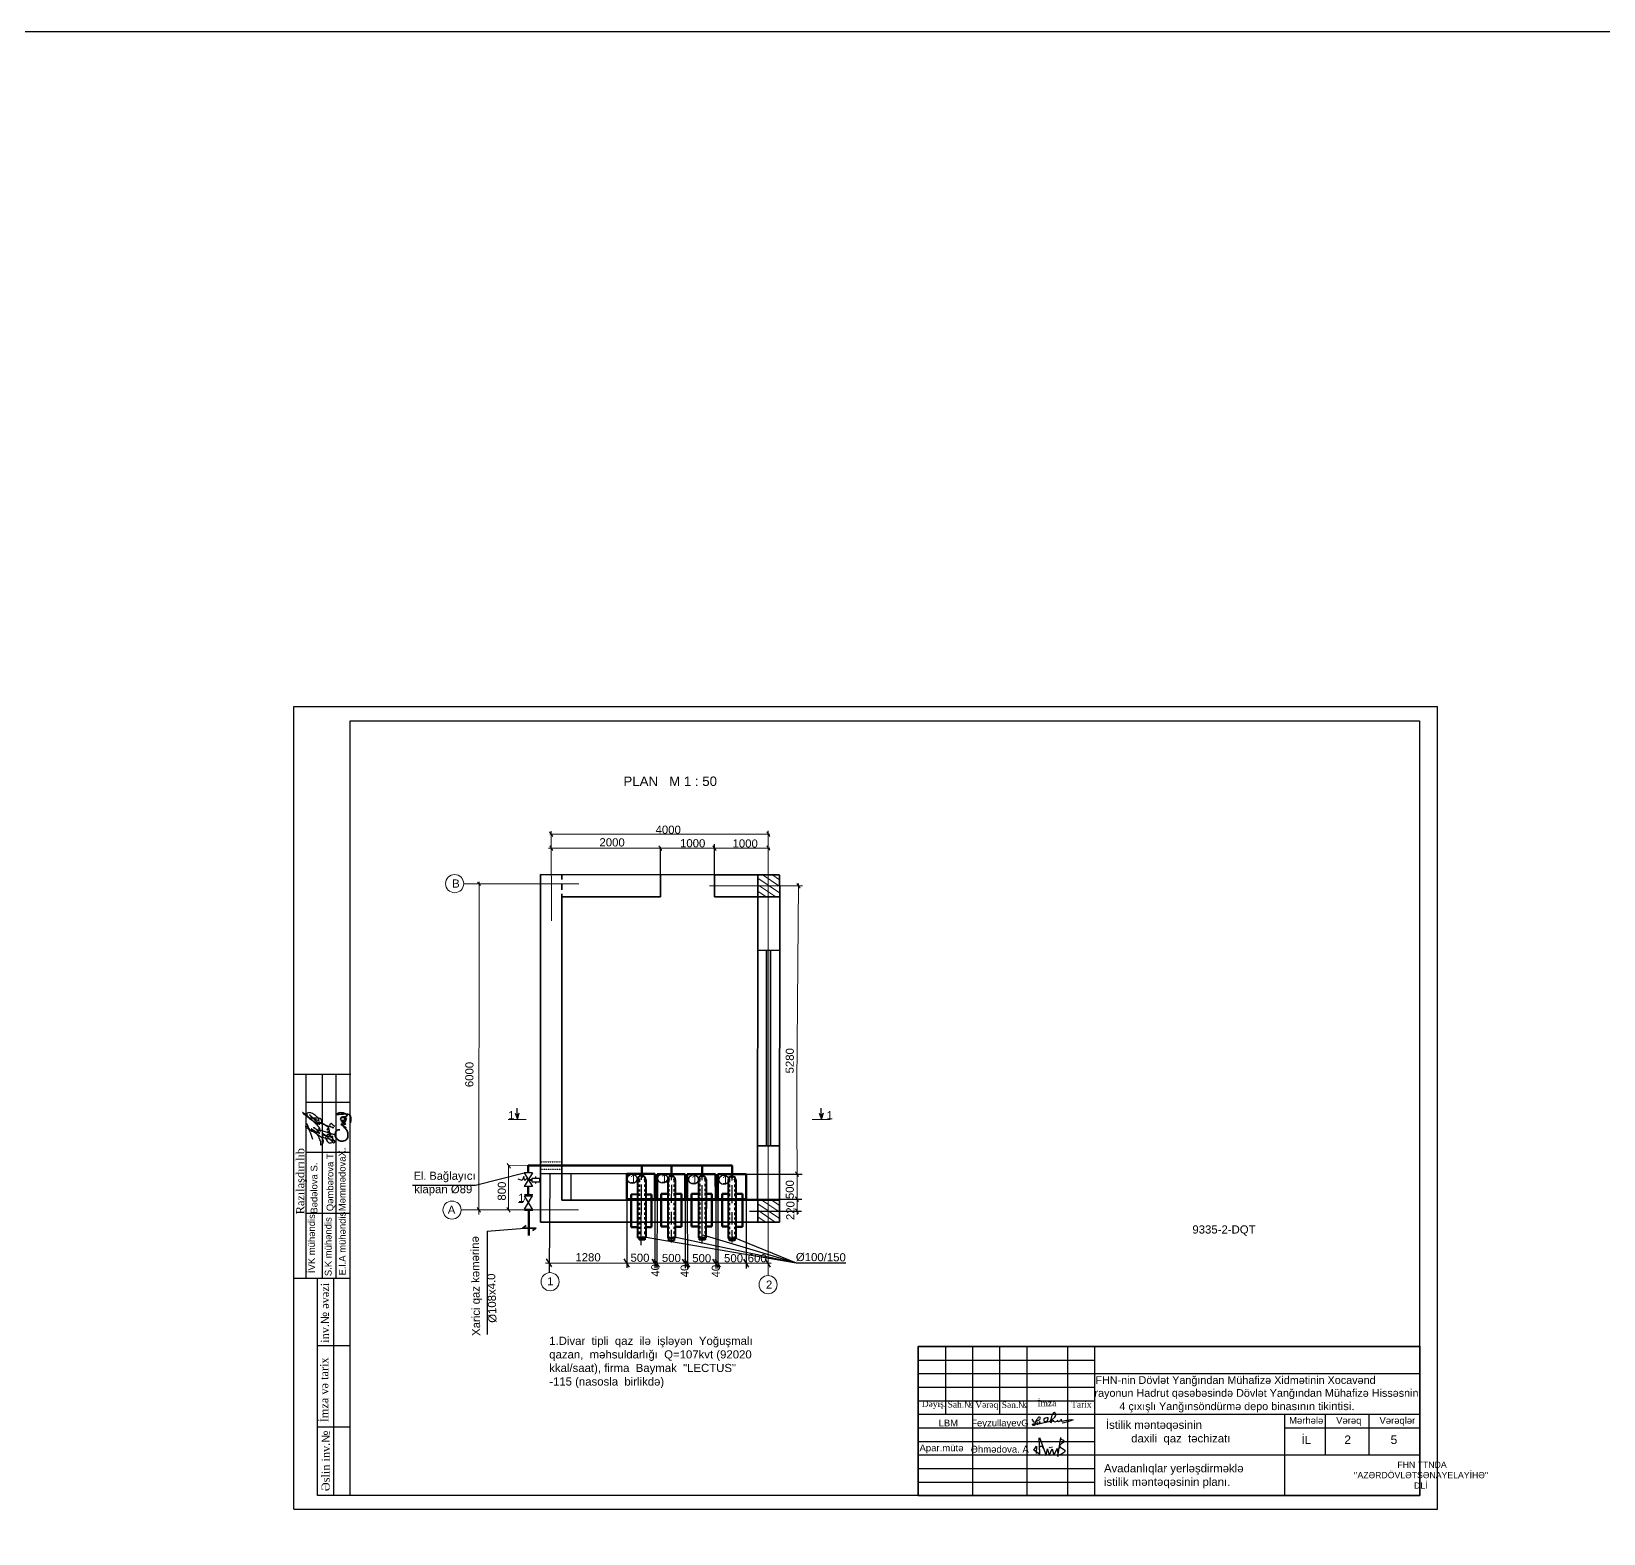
# Model space of a CAD drawing. Header units: metres. Extents: x -96840 to 456644, y -322681 to -32152.
# Drawn here: x 33390 to 91366, y -186769 to -131367 of the extents above; entities that cross this region are included whole.
import ezdxf

# ---------------------------------------------------------------- set-up
doc = ezdxf.new("R2010")
doc.units = ezdxf.units.M
doc.header["$LTSCALE"] = 0.5
doc.linetypes.add('ACAD_ISO03W100', pattern=[30, 12, -18])
doc.linetypes.add('DUZ', pattern=[0])
doc.styles.add('A3_Times_AzLat', font='a3ar(la).ttf')
doc.styles.add('Arial', font='arial.ttf', dxfattribs={"height": 200})
doc.styles.get("Standard").update_dxf_attribs({"font": 'arial.ttf', "height": 1})
doc.styles.add('Standart', font='times.ttf')
doc.styles.add('style2', font='A3TI(LA).TTF', dxfattribs={"height": 400})
doc.styles.add('Times New  Roman', font='times.ttf')
doc.styles.add('стиль1', font='A3TI(LA).TTF', dxfattribs={"height": 300})

# ---------------------------------------------------------------- blocks, each defined once
blk = doc.blocks.new('_Oblique')
at = {"color": 0, "linetype": 'ByBlock', "lineweight": -2}
blk.add_line((-0.5, -0.5), (0.5, 0.5), dxfattribs=at)
blk = doc.blocks.new('tarana')
at = {"lineweight": 30, "ltscale": 0.3}
for points, knots in [([(-47530, -37713), (-47525, -37710), (-47516, -37705), (-47530, -37682), (-47554, -37711), (-47534, -37743), (-47461, -37690), (-47373, -37607), (-47239, -37466), (-47121, -37317), (-47072, -37254), (-47034, -37199), (-47095, -37252), (-47127, -37316), (-47257, -37464), (-47349, -37599), (-47387, -37691), (-47407, -37753), (-47306, -37589), (-47229, -37551), (-47152, -37464), (-47090, -37403), (-47190, -37498), (-47220, -37551), (-47258, -37619), (-47304, -37707), (-47251, -37703), (-47211, -37678), (-47139, -37618), (-47081, -37520), (-47040, -37424), (-47054, -37353), (-47095, -37333), (-47155, -37346), (-47224, -37425), (-47196, -37537), (-47205, -37630), (-47195, -37697), (-47220, -37751), (-47279, -37776), (-47324, -37780), (-47350, -37782)], [0, 0, 0, 0, 13.696997, 26.697723, 55.381709, 77.447897, 116.847321, 264.749345, 495.890269, 684.841482, 798.30272, 809.399168, 826.55873, 945.081076, 1128.440309, 1359.788097, 1432.780839, 1445.225461, 1530.531126, 1708.00514, 1855.807987, 1864.762918, 1939.33843, 2043.015222, 2134.501699, 2201.46609, 2223.723828, 2265.331978, 2348.300502, 2497.247698, 2604.613648, 2657.098514, 2689.958322, 2731.985723, 2832.934852, 2962.987718, 3053.022385, 3116.739442, 3162.30232, 3218.25598, 3298.067555, 3298.067555, 3298.067555, 3298.067555]), ([(-47621, -37498), (-47587, -37462), (-47535, -37404), (-47468, -37359), (-47444, -37307), (-47483, -37293), (-47516, -37355), (-47575, -37476), (-47674, -37628), (-47768, -37765), (-47845, -37826), (-47925, -37827), (-47979, -37821), (-48037, -37746), (-47976, -37764), (-47906, -37761), (-47774, -37683), (-47658, -37655), (-47500, -37418), (-47572, -37541), (-47617, -37606), (-47643, -37668), (-47678, -37747), (-47569, -37643), (-47543, -37617), (-47471, -37501), (-47556, -37640), (-47588, -37697), (-47595, -37743), (-47598, -37763)], [0, 0, 0, 0, 145.360193, 229.231488, 257.974899, 279.911729, 323.242951, 432.18111, 719.674042, 845.143992, 933.045924, 1001.919496, 1069.952176, 1128.733662, 1143.082862, 1229.058961, 1352.501096, 1563.807845, 1715.60583, 1780.419413, 1865.70666, 1979.306824, 1998.264103, 2080.824941, 2196.093147, 2246.799798, 2358.375496, 2434.005019, 2492.647432, 2492.647432, 2492.647432, 2492.647432]), ([(-47853, -37516), (-47771, -37489), (-47610, -37436), (-47451, -37374), (-47372, -37343)], [0, 0, 0, 0, 257.629672, 511.031995, 511.031995, 511.031995, 511.031995])]:
    blk.add_open_spline(points, degree=3, knots=knots, dxfattribs=at)
blk = doc.blocks.new('podpis')
at = {"color": 5, "lineweight": 30}
for points in [[(37931671046.889053, -17208793600.76923, 0.7839183992), (37931670916.428253, -17208793584.19025, 0.0572951334), (37931670852.842461, -17208793747.791489, -0.0684293691), (37931670801.031982, -17208793903.15395), (37931670759.819191, -17208794004.374969, -0.0686073857), (37931670718.6064, -17208794069.109051, -0.3933933747), (37931670640.085472, -17208794050.27737, -0.3810781701), (37931670640.308678, -17208793996.351742), (37931670941.156082, -17208793747.791489, 0.0556672641), (37931671074.214912, -17208793606.553242, 0.3130976681), (37931671086.806892, -17208793562.889488, 0.5077531803), (37931671051.841911, -17208793575.951469), (37931670885.812767, -17208793962.003368, 0.4143036568), (37931670902.220032, -17208794001.890049), (37931670936.44603, -17208793966.711349)], [(37931671284.989288, -17208793451.190781), (37931671010.629128, -17208794070.28624), (37931671045.954651, -17208793881.96814, 0.3422143046), (37931670921.13829, -17208793672.464512, 0.2406783555), (37931670686.813316, -17208793772.508339, 0.2423284283), (37931670652.665398, -17208793945.525551, 0.4142215487), (37931670802.209587, -17208793999.666988, 0.1144839559), (37931670964.706299, -17208793893.73798, 0.0812795827), (37931671007.070282, -17208793833.43087, 0.9914454489), (37931670989.664131, -17208793833.43087, 0.163987907), (37931671019.618729, -17208793903.428059, 0.4722746564), (37931671159.983719, -17208793807.04327, 1.2554904351), (37931671114.764107, -17208793804.19099, 0.2542342789), (37931671158.967743, -17208793872.557289, 0.3485545819), (37931671298.065048, -17208793805.011799, 1.2674173993), (37931671249.145462, -17208793803.836399, 0.1913722117), (37931671292.628952, -17208793868.921532, 0.254028859), (37931671384.316704, -17208793807.899841, 0.1039844409), (37931671632.166496, -17208793474.52224, 1.2274287658), (37931671606.667839, -17208793459.229778), (37931671365.449722, -17208793958.406921), (37931671334.230476, -17208794084.028519, -0.4778653837), (37931671318.220291, -17208794044.021519, -0.0561199609), (37931671419.082764, -17208793921.600391, -0.8882605275), (37931671481.52124, -17208793972.809319, -0.8583758763), (37931671517.54377, -17208794000.814281, 0.1101693713), (37931671386.591881, -17208794138.76622)]]:
    blk.add_lwpolyline(points, format="xyb", dxfattribs=at)

msp = doc.modelspace()

# ---------------------------------------------------------------- linework, layer by layer
at = {"lineweight": -3}
for p, q in [((43063.659, -185869.646), (43063.659, -156269.482)), ((43063.659, -156269.482), (85240.776, -156269.482)), ((85240.776, -185869.646), (85240.776, -156269.482))]:
    msp.add_line(p, q, dxfattribs=at)
at = {"color": 7, "lineweight": 30}
for p, q in [((45140.001, -185369.646), (45140.001, -156795.233)), ((45140.001, -156795.233), (84579.001, -156795.233)), ((84579.001, -156795.233), (84579.001, -185369.646)), ((51488.188, -173746.996), (51343.382, -173692.236)), ((51551.942, -173596.862), (51488.188, -173746.996)), ((51583.371, -173750.727), (51551.942, -173596.862)), ((51564.06, -173466.873), (51864.06, -173966.873)), ((51864.06, -173466.873), (51564.06, -173966.873)), ((51864.06, -173466.873), (51564.06, -173466.873)), ((51653.335, -173672.506), (51583.371, -173750.727)), ((51653.335, -173672.506), (51714.06, -173716.873)), ((51720.138, -173706.744), (51861.906, -173704.447)), ((51723.162, -173732.043), (51861.851, -173732.722)), ((51990.599, -173861.78), (51990.705, -173803.697)), ((51990.654, -173661.819), (51990.76, -173603.736)), ((51864.06, -173966.873), (51564.06, -173966.873)), ((51873.337, -174809.005), (51573.337, -174309.005)), ((51573.337, -174809.005), (51873.337, -174309.005)), ((51573.337, -174309.005), (51873.337, -174309.005)), ((51577.196, -174262.948), (51877.196, -174262.948)), ((51573.337, -174809.005), (51873.337, -174809.005)), ((51577.196, -174845.803), (51877.196, -174845.803)), ((84589.659, -185368.886), (45139.288, -185368.886))]:
    msp.add_line(p, q, dxfattribs=at)
at = {"lineweight": 15}
for p, q in [((52617.736, -161061.285), (52500.794, -160891.854)), ((52507.109, -160976.603), (60622.284, -160971.439)), ((52566.276, -164165.989), (52559.014, -160862.27)), ((60621.837, -161056.192), (60504.894, -160886.761)), ((60552.938, -177254.753), (60563.441, -160853.552)), ((52618.868, -161575.97), (52501.925, -161406.539)), ((56640.327, -161572.017), (56523.384, -161402.586)), ((58638.874, -161570.052), (58521.931, -161400.621)), ((60621.509, -161568.103), (60504.567, -161398.672)), ((49331.121, -162803.152), (53574.685, -162804.906)), ((49841.546, -162748.127), (49955.55, -162863.807)), ((49899.097, -162730.662), (49887.693, -175001.615)), ((60837.111, -163282.272), (60180.495, -162839.381)), ((60978.287, -163136.252), (60182.247, -162599.32)), ((60957.511, -162880.996), (60371.087, -162485.45)), ((60981.79, -162656.129), (60732.658, -162488.089)), ((61733.002, -162959.421), (61616.059, -162789.989)), ((61620.844, -170207.714), (61675.089, -162798.339)), ((52972.979, -163240.282), (52972.979, -163240.282)), ((60479.933, -163282.597), (60178.743, -163079.443)), ((61621.022, -170183.36), (61622.506, -175010.955)), ((51315.094, -171499.637), (51229.13, -171272.815)), ((51229.13, -171272.815), (51313.244, -171343.47)), ((51313.244, -171343.47), (51382.034, -171261.578)), ((51382.034, -171261.578), (51315.094, -171499.637)), ((62526.889, -171499.637), (62440.925, -171272.815)), ((62440.925, -171272.815), (62525.039, -171343.47)), ((62525.039, -171343.47), (62593.829, -171261.578)), ((62593.829, -171261.578), (62526.889, -171499.637)), ((51051.487, -173289.224), (50934.545, -173119.792)), ((50984.922, -173184.198), (53145.936, -173189.522)), ((61680.518, -173601.772), (61563.576, -173432.341)), ((60952.485, -174887.819), (60366.06, -174492.273)), ((60976.764, -174662.952), (60727.632, -174494.911)), ((61680.801, -174524.07), (61563.859, -174354.639)), ((49243.222, -174823.886), (53565.249, -174834.532)), ((49946.328, -174910.189), (49829.386, -174740.758)), ((51039.344, -174912.882), (50922.401, -174743.45)), ((60453.968, -175275.296), (60173.717, -175086.266)), ((60815.539, -175277.935), (60175.469, -174846.204)), ((60973.261, -175143.075), (60177.221, -174606.143)), ((61680.937, -174964.289), (61563.994, -174794.858))]:
    msp.add_line(p, q, dxfattribs=at)
at = {"color": 7, "linetype": 'DUZ', "lineweight": 25, "ltscale": 0.4}
for p, q in [((52458.305, -161491.355), (60624.839, -161483.327)), ((56584.082, -162440.773), (56583.43, -161438.818)), ((58579.583, -162474.182), (58579.187, -161345.088)), ((58579.581, -162468.668), (56478.055, -162467.339)), ((49771.861, -173921.558), (51564.06, -173466.873)), ((55343.579, -173503.551), (52160.944, -173501.577)), ((53286.041, -173503.551), (53286.041, -174435.134)), ((59750.627, -173517.056), (61808.435, -173517.056)), ((59751.19, -174439.041), (61800.822, -174439.385)), ((59873.98, -174879.875), (61787.811, -174879.542)), ((53218.796, -175280.083), (53218.796, -175280.083)), ((53218.796, -175280.083), (53218.796, -175280.083)), ((56846.045, -175279.336), (57158.25, -175278.853)), ((57041.258, -175807.999), (61593.833, -176780.048)), ((52346.423, -176787.913), (60671.142, -176793.584)), ((70356.573, -183691.142), (70459.261, -183545.51)), ((70565.453, -183838.427), (70356.573, -183691.142)), ((70459.261, -183545.51), (70447.842, -183813.265)), ((70540.879, -183237.013), (70565.453, -183838.427)), ((70560.266, -183224.645), (70811.195, -183887.522)), ((70811.195, -183887.522), (70863.067, -183639.641)), ((70863.067, -183639.641), (70923.661, -183890.466)), ((70923.661, -183890.466), (71030.241, -183648.75)), ((71030.241, -183648.75), (71090.297, -183877.85)), ((71090.297, -183877.85), (71230.087, -183623.471)), ((71228.365, -183626.606), (71241.242, -183924.344)), ((71241.242, -183924.344), (71351.891, -183219.9))]:
    msp.add_line(p, q, dxfattribs=at)
at = {"lineweight": 35}
for p, q in [((52167.791, -162465.671), (52159.842, -175277.828)), ((56584.242, -162467.407), (52167.791, -162465.671)), ((52952.712, -163031.191), (52953.242, -162805.075)), ((52953.615, -162646.248), (52953.992, -162485.405)), ((56584.258, -163281.406), (56584.242, -162467.407)), ((58579.35, -162468.668), (58578.289, -163279.571)), ((58579.35, -162468.668), (60982.998, -162470.188)), ((60177.231, -163281.483), (60183.05, -162484.078)), ((60983.003, -162489.915), (60983.201, -163282.447)), ((52945.947, -174469.396), (52952.123, -163240.969)), ((52952.109, -163288.192), (52952.364, -163179.248)), ((56584.258, -163280.37), (52952.124, -163281.64)), ((52973.157, -163221.079), (52973.157, -163221.079)), ((58578.289, -163279.571), (60983.201, -163282.447)), ((60177.231, -163281.483), (60170.435, -174473.842)), ((60983.452, -163275.943), (60970.996, -174467.709)), ((60200.804, -165258.592), (60976.182, -165257.56)), ((60500.329, -165258.193), (60496.778, -172466.841)), ((60642.602, -165258.004), (60650.822, -172466.797)), ((60972.093, -172466.705), (60186.631, -172466.93)), ((52945.947, -174469.396), (60970.989, -174474.358)), ((60172.315, -175273.241), (60172.228, -174474.04)), ((60970.985, -174472.388), (60972.267, -175278.158)), ((60972.267, -175278.158), (52159.842, -175277.828)), ((54131.458, -175279.454), (53218.756, -175278.324))]:
    msp.add_line(p, q, dxfattribs=at)
at = {"color": 7, "lineweight": 13}
msp.add_line((61821.581, -162874.697), (58391.565, -162874.894), dxfattribs=at)
at = {"color": 7}
for p, q in [((43085.495, -169822.022), (45171.223, -169822.022)), ((43527.304, -177344.762), (43527.304, -169829.499)), ((44125.035, -177344.762), (44125.035, -169829.499)), ((44628.929, -177344.762), (44628.929, -169829.499)), ((43549.14, -170860.233), (45161.837, -170860.233)), ((43527.304, -172700.598), (45140.001, -172700.598)), ((43527.304, -174949.152), (45149.387, -174949.152)), ((43527.304, -177344.762), (43527.304, -175287.697)), ((67095.551, -179867.639), (67095.551, -182367.724)), ((68095.585, -179867.639), (68095.585, -185367.825)), ((69095.619, -179867.639), (69095.619, -182367.724)), ((70095.653, -179867.639), (70095.653, -185367.825)), ((71595.704, -179867.639), (71595.704, -185367.825)), ((72595.738, -179867.639), (72595.738, -185367.825)), ((66095.518, -180367.656), (72595.738, -180367.656)), ((66095.518, -180867.673), (84595.145, -180867.673)), ((66095.518, -182367.724), (84595.145, -182367.724)), ((79594.975, -182367.724), (79594.975, -185367.825)), ((81094.975, -182367.724), (81094.975, -183867.775)), ((82714.449, -182355.787), (82714.449, -183855.838)), ((79594.975, -182867.724), (84595.145, -182867.724)), ((66095.518, -183867.775), (84595.145, -183867.775)), ((66095.518, -184367.792), (72595.738, -184367.792)), ((66095.518, -184867.809), (72595.738, -184867.809))]:
    msp.add_line(p, q, dxfattribs=at)
at = {"color": 7, "linetype": 'DUZ', "lineweight": 18, "ltscale": 0.4}
for p, q in [((50972.434, -171497.307), (51632.275, -171497.307)), ((62184.23, -171497.307), (62844.07, -171497.307)), ((50984.922, -173184.198), (50980.873, -174828.166))]:
    msp.add_line(p, q, dxfattribs=at)
at = {"lineweight": 30}
for p, q in [((51315.094, -171499.637), (51306.95, -171081.827)), ((62526.889, -171499.637), (62518.745, -171081.827))]:
    msp.add_line(p, q, dxfattribs=at)
at = {"color": 7, "lineweight": 50, "ltscale": 1500}
for p, q in [((51714.06, -173466.873), (51714.06, -173188.9)), ((51714.06, -173189.522), (59229.203, -173189.522)), ((55895.437, -173189.522), (55895.437, -173503.181)), ((56997.122, -173189.522), (56997.122, -173508.433)), ((58130.701, -173189.505), (58130.701, -173517.334)), ((59229.203, -173189.522), (59229.203, -173517.351)), ((56383.555, -173502.854), (55343.579, -173503.551)), ((55343.885, -174433.54), (55343.579, -173503.551)), ((56383.096, -174433.944), (56383.555, -173502.854)), ((56462.376, -174438.574), (56462.932, -173508.587)), ((57502.911, -173508.288), (56462.932, -173508.587)), ((57502.122, -174438.862), (57502.911, -173508.288)), ((57576.175, -174439.45), (57576.333, -173517.647)), ((58622.936, -173517.056), (57576.333, -173517.647)), ((58623.568, -174439.027), (58622.936, -173517.056)), ((58703.865, -174439.45), (58704.024, -173517.647)), ((59750.627, -173517.056), (58704.024, -173517.647)), ((59751.258, -174439.027), (59750.627, -173517.056)), ((51714.06, -174244.846), (51714.06, -173966.873)), ((56383.096, -174433.944), (55343.885, -174433.54)), ((55507.923, -174257.079), (55742.155, -174256.687)), ((55508.181, -175466.005), (55507.923, -174257.079)), ((56255.813, -174261.026), (56043.947, -174260.964)), ((56256.071, -175471.079), (56255.813, -174261.026)), ((57502.122, -174438.862), (56462.376, -174438.574)), ((56613.807, -174235.955), (56848.039, -174235.564)), ((56614.065, -175444.881), (56613.807, -174235.955)), ((57361.697, -174239.902), (57149.83, -174239.84)), ((57361.954, -175449.955), (57361.697, -174239.902)), ((58623.568, -174439.027), (57576.175, -174439.45)), ((57736.493, -174233.631), (57970.724, -174233.24)), ((57736.75, -175442.557), (57736.493, -174233.631)), ((58484.382, -174237.579), (58272.516, -174237.517)), ((58484.64, -175447.632), (58484.382, -174237.579)), ((59751.258, -174439.027), (58703.865, -174439.45)), ((58865.426, -174238.99), (59099.657, -174238.598)), ((58865.683, -175447.916), (58865.426, -174238.99)), ((59613.315, -174242.937), (59401.449, -174242.875)), ((59613.573, -175452.99), (59613.315, -174242.937)), ((51728.078, -174845.803), (51728.078, -175773.407)), ((55508.181, -175466.005), (55733.998, -175466.042)), ((56256.071, -175471.079), (56044.005, -175471.2)), ((56614.065, -175444.881), (56855.069, -175444.921)), ((57361.954, -175449.955), (57130.047, -175450.087)), ((57736.75, -175442.557), (57962.568, -175442.595)), ((58484.64, -175447.632), (58272.575, -175447.753)), ((58865.683, -175447.916), (59091.501, -175447.953)), ((59613.573, -175452.99), (59401.508, -175453.111))]:
    msp.add_line(p, q, dxfattribs=at)
at = {"color": 7, "linetype": 'ACAD_ISO03W100', "lineweight": 30}
for p, q in [((52161.222, -173053.185), (52946.726, -173052.991)), ((52163.727, -173326.34), (52946.575, -173326.331))]:
    msp.add_line(p, q, dxfattribs=at)
at = {"color": 7, "linetype": 'ByBlock', "lineweight": -3}
msp.add_line((47436.804, -173921.558), (49771.861, -173921.558), dxfattribs=at)
at = {"linetype": 'Continuous', "lineweight": -3}
for p, q in [((52504.687, -173503.551), (52478.817, -177147.865)), ((55343.88, -174418.638), (55346.176, -176965.555)), ((56382.857, -174421.609), (56382.271, -176985.998)), ((56461.482, -174419.116), (56458.456, -176981.907)), ((57502.571, -174432.776), (57501.417, -176984.65)), ((57576.164, -174430.353), (57579.103, -176990.822)), ((58625.174, -174436.801), (58624.358, -176988.666)), ((58703.863, -174437.437), (58706.194, -176995.588)), ((59751.147, -174439.041), (59752.511, -176996.393))]:
    msp.add_line(p, q, dxfattribs=at)
at = {"color": 7, "linetype": 'Continuous', "lineweight": 40, "ltscale": 50}
for p, q in [((55743.957, -173714.111), (55736.81, -175865.873)), ((55799.472, -173892.225), (55799.39, -173986.316)), ((55799.621, -173722.908), (55799.548, -173805.968)), ((56009.721, -173891.899), (56009.639, -173985.99)), ((56009.87, -173722.582), (56009.797, -173805.643)), ((56043.92, -173716.347), (56044.025, -175866.01)), ((56856.583, -173719.666), (56854.689, -175878.316)), ((56887.511, -173888.935), (56887.428, -173983.026)), ((56887.659, -173719.618), (56887.586, -173802.678)), ((57097.76, -173888.61), (57097.677, -173982.701)), ((57097.908, -173719.293), (57097.835, -173802.353)), ((57132.05, -173719.045), (57131.525, -175878.108)), ((57991.457, -173704.698), (57989.562, -175863.348)), ((58022.384, -173873.967), (58022.302, -173968.057)), ((58022.533, -173704.65), (58022.46, -173787.71)), ((58232.633, -173873.641), (58232.551, -173967.732)), ((58232.782, -173704.324), (58232.709, -173787.384)), ((58266.924, -173704.076), (58266.398, -175863.139)), ((59088.67, -173727.854), (59086.776, -175886.504)), ((59119.598, -173897.123), (59119.515, -173991.214)), ((59119.746, -173727.806), (59119.673, -173810.866)), ((59329.847, -173896.798), (59329.764, -173990.888)), ((59329.995, -173727.481), (59329.923, -173810.541)), ((59364.138, -173727.232), (59363.612, -175886.295)), ((55799.024, -174402.702), (55798.938, -174500.724)), ((55799.182, -174223.372), (55799.102, -174314.859)), ((55799.314, -174073.08), (55799.244, -174152.802)), ((56009.274, -174402.377), (56009.187, -174500.399)), ((56009.431, -174223.047), (56009.351, -174314.534)), ((56009.563, -174072.754), (56009.493, -174152.477)), ((56887.063, -174399.413), (56886.977, -174497.435)), ((56887.22, -174220.083), (56887.14, -174311.57)), ((56887.352, -174069.79), (56887.282, -174149.513)), ((57097.312, -174399.087), (57097.226, -174497.11)), ((57097.469, -174219.757), (57097.389, -174311.244)), ((57097.601, -174069.465), (57097.531, -174149.187)), ((58021.936, -174384.444), (58021.85, -174482.466)), ((58022.094, -174205.114), (58022.013, -174296.601)), ((58022.226, -174054.821), (58022.156, -174134.544)), ((58232.185, -174384.119), (58232.099, -174482.141)), ((58232.343, -174204.789), (58232.262, -174296.276)), ((58232.475, -174054.496), (58232.405, -174134.219)), ((59119.15, -174407.6), (59119.064, -174505.622)), ((59119.307, -174228.27), (59119.227, -174319.757)), ((59119.439, -174077.978), (59119.369, -174157.7)), ((59329.399, -174407.275), (59329.313, -174505.297)), ((59329.556, -174227.945), (59329.476, -174319.432)), ((59329.688, -174077.652), (59329.618, -174157.375)), ((55798.567, -174923.615), (55798.487, -175015.434)), ((55798.725, -174744.056), (55798.646, -174833.441)), ((55798.874, -174574.181), (55798.802, -174656.525)), ((56008.816, -174923.29), (56008.736, -175015.109)), ((56008.974, -174743.73), (56008.895, -174833.115)), ((56009.123, -174573.856), (56009.051, -174656.2)), ((56886.605, -174920.326), (56886.525, -175012.144)), ((56886.763, -174740.766), (56886.685, -174830.151)), ((56886.912, -174570.892), (56886.84, -174653.236)), ((57096.854, -174920.001), (57096.774, -175011.819)), ((57097.012, -174740.441), (57096.934, -174829.826)), ((57097.161, -174570.567), (57097.089, -174652.91)), ((58021.323, -175083.437), (58021.249, -175167.107)), ((58021.479, -174905.357), (58021.399, -174997.176)), ((58021.637, -174725.797), (58021.558, -174815.182)), ((58021.786, -174555.923), (58021.714, -174638.267)), ((58231.572, -175083.112), (58231.499, -175166.782)), ((58231.728, -174905.032), (58231.648, -174996.85)), ((58231.886, -174725.472), (58231.807, -174814.857)), ((58232.035, -174555.598), (58231.963, -174637.942)), ((59118.693, -174928.514), (59118.612, -175020.332)), ((59118.85, -174748.954), (59118.772, -174838.339)), ((59118.999, -174579.079), (59118.927, -174661.423)), ((59328.942, -174928.188), (59328.861, -175020.007)), ((59329.099, -174748.628), (59329.021, -174838.013)), ((59329.248, -174578.754), (59329.176, -174661.098)), ((55797.946, -175631.979), (55797.866, -175722.13)), ((55798.101, -175455.047), (55798.033, -175532.434)), ((55798.252, -175282.339), (55798.179, -175366.168)), ((55798.411, -175101.695), (55798.338, -175185.365)), ((56008.195, -175631.654), (56008.116, -175721.805)), ((56008.35, -175454.721), (56008.282, -175532.108)), ((56008.501, -175282.238), (56008.428, -175365.843)), ((56008.66, -175101.37), (56008.587, -175185.04)), ((56885.984, -175628.69), (56885.905, -175718.84)), ((56886.139, -175451.757), (56886.071, -175529.144)), ((56886.291, -175279.049), (56886.217, -175362.878)), ((56886.449, -175098.406), (56886.376, -175182.076)), ((57096.233, -175628.365), (57096.154, -175718.515)), ((57096.388, -175451.432), (57096.32, -175528.819)), ((57096.539, -175278.949), (57096.466, -175362.553)), ((57096.698, -175098.081), (57096.625, -175181.751)), ((58020.857, -175613.721), (58020.778, -175703.872)), ((58021.013, -175436.788), (58020.945, -175514.175)), ((58021.164, -175264.08), (58021.091, -175347.91)), ((58231.107, -175613.396), (58231.027, -175703.546)), ((58231.262, -175436.463), (58231.194, -175513.85)), ((58231.413, -175263.98), (58231.34, -175347.584)), ((59118.071, -175636.877), (59117.992, -175727.028)), ((59118.226, -175459.945), (59118.158, -175537.332)), ((59118.378, -175287.237), (59118.304, -175371.066)), ((59118.536, -175106.593), (59118.463, -175190.263)), ((59328.32, -175636.552), (59328.241, -175726.703)), ((59328.475, -175459.619), (59328.407, -175537.006)), ((59328.627, -175287.136), (59328.553, -175370.741)), ((59328.785, -175106.268), (59328.712, -175189.938)), ((56044.025, -175866.01), (55736.81, -175865.873)), ((55797.787, -175812.781), (55797.68, -175935.197)), ((56007.928, -175935.289), (55797.68, -175935.197)), ((56008.036, -175812.456), (56007.928, -175935.289)), ((57129.943, -175878.306), (56854.689, -175878.316)), ((56885.825, -175809.492), (56885.696, -175956.186)), ((57095.945, -175956.278), (56885.696, -175956.186)), ((57096.074, -175809.166), (57095.945, -175956.278)), ((58264.817, -175863.337), (57989.562, -175863.348)), ((58020.699, -175794.523), (58020.57, -175941.217)), ((58230.819, -175941.309), (58020.57, -175941.217)), ((58230.948, -175794.198), (58230.819, -175941.309)), ((59362.03, -175886.493), (59086.776, -175886.504)), ((59117.912, -175817.679), (59117.784, -175964.374)), ((59328.032, -175964.466), (59117.784, -175964.374)), ((59328.161, -175817.354), (59328.032, -175964.466))]:
    msp.add_line(p, q, dxfattribs=at)
at = {"color": 7, "linetype": 'Continuous', "lineweight": -3}
for p, q in [((55876.102, -176133.283), (55892.56, -173897.27)), ((55893.828, -173723.583), (55895.554, -173487.131)), ((56995.471, -173734.515), (56997.197, -173498.062)), ((57000.312, -174574.876), (57005.182, -173907.746)), ((58128.727, -176071.569), (58127.808, -173913.59)), ((58129.076, -173739.903), (58130.802, -173503.45)), ((58130.345, -173719.546), (58132.071, -173483.093)), ((59226.4, -173747.915), (59228.126, -173511.462)), ((59227.558, -173742.702), (59229.284, -173506.249)), ((59232.399, -174583.064), (59237.269, -173915.933)), ((56994.539, -175365.655), (56997.891, -174906.474)), ((59226.626, -175373.843), (59229.978, -174914.661)), ((56993.325, -176029.413), (56996.677, -175570.231)), ((59225.412, -176037.601), (59228.764, -175578.419)), ((55918.085, -175811.063), (61593.833, -176780.048)), ((58152.735, -175747.198), (61593.789, -176779.906)), ((59241.396, -175827.689), (61593.789, -176779.906)), ((61592.827, -176779.802), (63428.286, -176780.452))]:
    msp.add_line(p, q, dxfattribs=at)
at = {"color": 7, "lineweight": 18}
for q in [(51608.344, -174367.348), (51346.923, -174556.596)]:
    msp.add_line((51515.279, -174556.596), q, dxfattribs=at)
at = {"color": 7, "lineweight": 20}
for p, q in [((51873.337, -174309.005), (51573.337, -174309.005)), ((51573.337, -174309.005), (51873.337, -174309.005)), ((51573.337, -174309.005), (51873.337, -174309.005)), ((51573.337, -174809.005), (51873.337, -174809.005)), ((51573.337, -174809.005), (51873.337, -174809.005))]:
    msp.add_line(p, q, dxfattribs=at)
at = {"color": 0, "linetype": 'DUZ', "lineweight": 25, "ltscale": 0.4}
msp.add_line((50195.003, -175619.311), (51567.545, -175501.084), dxfattribs=at)
at = {"color": 7, "lineweight": 25}
msp.add_line((50195.003, -175619.311), (50195.003, -179429.087), dxfattribs=at)
at = {"color": 7, "lineweight": 35}
for p, q in [((51640.613, -175404.375), (51494.478, -175501.084)), ((51494.478, -175501.084), (52006.157, -175501.084)), ((52006.157, -175501.084), (51873.806, -175587.161))]:
    msp.add_line(p, q, dxfattribs=at)
at = {"lineweight": 25}
for p, q in [((43063.659, -177344.762), (45140.001, -177344.762)), ((43940.001, -179844.762), (43940.001, -177344.762)), ((43940.001, -177344.762), (45140.001, -177344.762)), ((44540.001, -185370.134), (44540.001, -177344.762)), ((45140.001, -179844.762), (43940.001, -179844.762)), ((43940.001, -182844.762), (43940.001, -179844.762)), ((43940.001, -185370.134), (43940.001, -182844.762)), ((45140.001, -182844.762), (43940.001, -182844.762)), ((45140.001, -185370.134), (43940.001, -185370.134))]:
    msp.add_line(p, q, dxfattribs=at)
for p, q in [((66095.518, -181367.69), (72595.738, -181367.69)), ((66095.518, -181867.707), (72595.738, -181867.707)), ((66095.518, -182867.741), (72595.738, -182867.741)), ((66095.518, -183367.758), (72595.738, -183367.758)), ((43063.659, -185869.646), (85240.776, -185869.646))]:
    msp.add_line(p, q)
at = {"color": 7, "lineweight": 30}
msp.add_lwpolyline([(51861.712, -173803.661), (51861.99, -173661.783), (52129.337, -173661.857), (52129.059, -173803.735)], close=True, dxfattribs=at)
at = {"color": 7, "lineweight": 35}
msp.add_lwpolyline([(84595.323, -185367.825), (84595.145, -179867.639), (66095.518, -179867.639), (66095.518, -185367.825), (84595.323, -185367.825)], dxfattribs=at)
at = {"color": 5, "linetype": 'DUZ', "lineweight": 25, "ltscale": 0.4}
msp.add_lwpolyline([(70285.086, -182549.023), (70341.294, -182642.223), (70396.01, -182662.521), (70576.515, -182559.882, 1.249640379), (70521.243, -182492.801, 0.079258228), (70406.737, -182670.52), (70396.274, -182751.449), (70383.673, -182780.675), (70314.936, -182783.542), (70302.697, -182747.431), (70333.934, -182716.206), (70442.881, -182720.742), (70468.123, -182717.628), (70496.074, -182684.351), (70488.379, -182677.888), (70469.028, -182700.926), (70477.984, -182735.043), (70498.124, -182737.647), (70572.303, -182697.668), (70585.377, -182664.329), (70574.961, -182645.006), (70549.414, -182658.778), (70540.345, -182688.005), (70551.634, -182708.808), (70592.19, -182704.38), (70788.359, -182654.708), (70858.202, -182593.713), (70886.927, -182536.984), (70887.035, -182500.724), (70839.506, -182494.579), (70780.019, -182513.781), (70719.138, -182552.165), (70724.15, -182606.458), (70762.378, -182640.073), (70811.578, -182659.665), (70853.844, -182653.297), (70927.029, -182631.551), (71020.304, -182574.091), (71135.587, -182478.06), (71171.924, -182408.801), (71163.246, -182349.992), (71111.644, -182302.643), (71077.36, -182315.96), (71024.936, -182400.89), (70977.735, -182565.629), (70957.536, -182636.125), (70969.217, -182665.849), (70991.782, -182668.767), (71028.56, -182624.71), (71060.689, -182586.222), (71079.843, -182617.289), (71105.785, -182639.872), (71144.363, -182644.86), (71202.315, -182624.027), (71245.175, -182600.848), (71242.178, -182581.005), (71228.778, -182595.022), (71245.319, -182621.249), (71278.805, -182631.137), (71311.251, -182616.803), (71380.938, -182586.902), (71383.118, -182570.044), (71366.705, -182567.922), (71336.728, -182591.84), (71405.317, -182620.627), (71502.026, -182599.555), (71567.193, -182587.66), (71649.327, -182578.294), (71750.905, -182566.711), (71801.136, -182573.206), (71770.74, -182588.879), (71726.228, -182611.832), (71632.657, -182638.884), (71460.871, -182690.686), (71396.516, -182699.461)], format="xyb", dxfattribs=at)
at = {"lineweight": 15}
for centre in [(48996.79, -162797.99), (48901.791, -174837.344), (52517.101, -177480.037), (60555.967, -177588.392)]:
    msp.add_circle(centre, 334.371, dxfattribs=at)
at = {"linetype": 'Continuous', "lineweight": -3}
for centre in [(55546.38, -173684.5), (56666.739, -173671.519), (57807.409, -173709.392), (58922.362, -173723.123)]:
    msp.add_circle(centre, 176.239, dxfattribs=at)
at = {"color": 7, "linetype": 'Continuous', "lineweight": 40, "ltscale": 50}
for centre, radius, start, end in [((55893.896, -173714.286), 150, 358.81046322, 182.23502067), ((55904.763, -173721.322), 104.916, 151.74998227, 180.86417144), ((55904.763, -173721.322), 104.916, 63.11671928, 111.02666079), ((55904.763, -173721.322), 104.916, 359.31166955, 20.62990746), ((56994.471, -173718.033), 137.728, 359.49784969, 180.67940193), ((56992.801, -173718.033), 104.916, 151.74998227, 180.86417144), ((56992.801, -173718.033), 104.916, 63.11671928, 111.02666079), ((56992.801, -173718.033), 104.916, 359.31166955, 20.62990746), ((58129.345, -173703.064), 137.728, 359.49784969, 180.67940193), ((58127.675, -173703.064), 104.916, 151.74998227, 180.86417144), ((58127.675, -173703.064), 104.916, 63.11671928, 111.02666079), ((58127.675, -173703.064), 104.916, 359.31166955, 20.62990746), ((59226.558, -173726.22), 137.728, 359.49784969, 180.67940193), ((59224.889, -173726.22), 104.916, 151.74998227, 180.86417144), ((59224.889, -173726.22), 104.916, 63.11671928, 111.02666079), ((59224.889, -173726.22), 104.916, 359.31166955, 20.62990746)]:
    msp.add_arc(centre, radius, start, end, dxfattribs=at)
at = {"color": 7, "linetype": 'DUZ', "lineweight": 25, "ltscale": 0.4}
msp.add_arc((70632.205, -183633.635), 78.635, 11.04434812, 206.27790909, dxfattribs=at)
at = {"color": 7, "lineweight": 35}
msp.add_open_spline([(44761.869, -171873.732), (44715.486, -171869.822), (44587.54, -171908.496), (44559.762, -172201.328), (44848.995, -172334.33), (45071.934, -172226.563), (45070.424, -172009.514), (45019.882, -171866.029), (44835.754, -171708.604), (45118.246, -171867.947), (44640.214, -171607.433), (45123.888, -171717.508), (44684.074, -171518.447), (45098.603, -171641.483), (44854.885, -171313.884), (44726.664, -171597.643), (45177.905, -171452.053), (44698.459, -171407.018), (45193.749, -171387.136), (44819.785, -171184.27), (44481.778, -171388.649), (45218.203, -171176.069), (45178.159, -171494.186), (45162.094, -171621.805)], degree=3, knots=[973.696750816, 973.696750816, 973.696750816, 973.696750816, 1107.4353642, 1374.338916019, 1618.232684288, 1789.36819579, 2014.534887526, 2143.618904325, 2283.484486377, 2384.370140155, 2610.370294203, 2772.756819415, 2960.483803826, 3117.45737544, 3329.529198814, 3441.733453443, 3667.022933459, 3843.812483171, 4035.384851519, 4303.061523312, 4470.770191999, 4946.8479768, 5265.785038258, 5265.785038258, 5265.785038258, 5265.785038258], dxfattribs=at)
at = {"color": 0, "lineweight": 15}
msp.add_open_spline([(70921.081, -183582.35), (70942.229, -183597.446), (70978.397, -183623.264), (71026.106, -183559.409), (71035.636, -183589.553), (71039.847, -183587.65), (71040.559, -183587.328)], degree=3, knots=[0, 0, 0, 0, 68.030049971, 116.350731261, 127.154299525, 129.35004785, 129.35004785, 129.35004785, 129.35004785], dxfattribs=at)
at = {"color": 7, "linetype": 'DUZ', "lineweight": 25, "ltscale": 0.4}
msp.add_open_spline([(71342.209, -183276.302), (71406.221, -183302.867), (71572.402, -183371.832), (71138.955, -183555.514), (71670.378, -183697.822), (71399.97, -183823.599), (71245.803, -183895.308)], degree=3, knots=[0, 0, 0, 0, 154.054962534, 399.944802406, 646.63663482, 973.819544437, 973.819544437, 973.819544437, 973.819544437], dxfattribs=at)
at = {"layer": 'Defpoints', "color": 3, "linetype": 'DUZ', "lineweight": 25, "ltscale": 0.4}
msp.add_lwpolyline([(-96839.735, -131366.502), (325179.882, -131366.502), (325179.882, -221270.585), (-96839.735, -221270.585)], close=True, dxfattribs=at)

# ---------------------------------------------------------------- block references
at = {"color": 7, "lineweight": 13, "xscale": 1.230281780719943, "yscale": 1.230281780719943, "zscale": 1.230281780719943, "rotation": 90.00000000017224}
msp.add_blockref('tarana', (-2390.738, -113362.063), dxfattribs=at)
at = {"color": 7, "lineweight": 25, "xscale": 0.8163544367543597, "yscale": 0.8163559361615993, "zscale": 0.8163559361602796, "rotation": 96.08047014654667}
msp.add_blockref('podpis', (-10689376614.748, -32279739726.02), dxfattribs=at)
at = {"color": 7, "ltscale": 1500, "xscale": 250.0000000002762, "yscale": 250.0000000002762, "zscale": 250.0000000002762, "rotation": 78.16197794860216}
for p in [(52481.372, -176788.005), (55346.018, -176789.956), (56377.697, -176790.659), (56454.066, -176790.711), (57501.505, -176791.425), (57578.874, -176791.477), (58616.194, -176792.184), (58706.008, -176792.245), (59752.403, -176792.958), (60553.233, -176793.448)]:
    msp.add_blockref('_Oblique', p, dxfattribs=at)

# ---------------------------------------------------------------- texts
at = {"insert": (56947.574, -159024.792), "char_height": 500, "attachment_point": 5}
msp.add_mtext('{\\fArial|b0|i0|c238|p34;\\H0.7x;PLAN   M 1 : 50\\fTimes New Roman|b0|i0|c238|p18;\\H1.4286x;                           }', dxfattribs=at)
at = {"lineweight": 25, "char_height": 300}
for s, insert, width, attachment_point, rotation in [('{\\fArial|b0|i0|c238|p34;2000}', (54335.699, -161425.628), 2775.81846, 7, 359.58189816), ('{\\fArial|b0|i0|c238|p34;4000}', (56406.14, -160959.103), 2775.81846, 7, 359.58189816), ('{\\fArial|b0|i0|c238|p34;1000}', (57308.097, -161459.562), 2775.81846, 7, 359.58189816), ('{\\fArial|b0|i0|c238|p34;1000}', (59244.411, -161466.967), 2775.81846, 7, 359.58189816), ('{\\fArial|b0|i0|c238|p34;B}', (48903.867, -162942.632), 2873.73229, 7, 359.58189816), ('{\\fArial|b0|i0|c238|p34;5}28{\\fArial|b0|i0|c238|p34;0}', (61208.144, -168863.252), 2873.73229, 3, 89.58189816), ('{\\fArial|b0|i0|c238|p34;6000}', (49393.292, -169370.979), 2873.73229, 3, 89.58189816), ('{\\fArial|b0|i0|c238|p34;1}', (50970.565, -171487.158), 2873.73229, 7, 359.58189816), ('{\\fArial|b0|i0|c238|p34;1}', (62710.903, -171487.158), 2873.73229, 7, 359.58189816), ('{\\fArial|b0|i0|c238|p34;800}', (50588.125, -173787.945), 2873.73229, 3, 89.58189816), ('\\pxt7;{\\fArial|b0|i0|c238|p34;1}', (55463.399, -173836.968), 2873.73229, 7, 359.58189816), ('\\pxt7;{\\fArial|b0|i0|c238|p34;1}', (56615.547, -173824.219), 2873.73229, 7, 359.58189816), ('\\pxt7;{\\fArial|b0|i0|c238|p34;1}', (57724.428, -173861.86), 2873.73229, 7, 359.58189816), ('\\pxt7;{\\fArial|b0|i0|c238|p34;1}', (58855.949, -173875.712), 2873.73229, 7, 359.58189816), ('{\\fArial|b0|i0|c238|p34;500}', (61208.144, -173731.464), 2873.73229, 3, 89.58189816), ('{\\fArial|b0|i0|c238|p34;A}', (48741.478, -174974.328), 2873.73229, 7, 359.58189816), ('{\\fArial|b0|i0|c238|p34;220}', (61228.439, -174505.984), 2873.73229, 3, 89.58189816), ('{\\fArial|b0|i0|c238|p34;1}', (52406.645, -177612.881), 2873.73229, 7, 359.58189816), ('{\\fTimes New Roman|b0|i0|c238|p18;inv.}№ {\\fTimes New Roman|b0|i0|c238|p18;əvəzi}', (44061.845, -179733.765), 2407.34295, 1, 90), ('{\\fArial|b0|i0|c238|p34;2}', (60475.691, -177736.016), 2775.81846, 7, 359.58189816), ('{\\fTimes New Roman|b0|i0|c238|p18;İmza və tarix}', (44038.507, -182663.003), 4806.45017, 1, 90), ('{\\fTimes New Roman|b0|i0|c238|p18;Əslin inv.}№', (44090.742, -185206.773), 3797.61617, 1, 90)]:
    msp.add_mtext(s, dxfattribs=dict(at, insert=insert, width=width, attachment_point=attachment_point, rotation=rotation))
at = {"color": 0, "lineweight": 25, "insert": (43151.601, -174991.871), "char_height": 300, "width": 4806.45017, "attachment_point": 1, "rotation": 90}
msp.add_mtext('{\\fTimes New Roman|b0|i0|c238|p18;Razılaşdırılıb}', dxfattribs=at)
at = {"color": 7, "lineweight": 25}
for s, insert, char_height, width, attachment_point, rotation in [('{\\fArial|b0|i0|c238|p34; Qəmbərova T.}', (44275.61, -174976.333), 250, 3408.86036, 1, 90), ('{\\fArial|b0|i0|c238|p34; MəmmədovaX.}', (44723.154, -174976.333), 250, 3408.86036, 1, 90), ('{\\fArial|b0|i0|c238|p34; Bədəlova S.}', (43686.815, -175067.468), 250, 3408.86036, 1, 90), ('{\\fArial|b0|i0|c238|p34;İVK mühəndis}', (43596.232, -177161.929), 250, 2407.34295, 1, 90), ('{\\fArial|b0|i0|c238|p34;E\\fArial|b0|i0|c0|p34;.\\fArial|b0|i0|c238|p34;l.\\fArial|b0|i0|c0|p34;A\\fArial|b0|i0|c238|p34; mühəndis}', (44728.573, -177248.508), 250, 2407.34295, 1, 90), ('{\\fArial|b0|i0|c0|p34;S\\fArial|b0|i0|c238|p34;.\\fArial|b0|i0|c0|p34;K\\fArial|b0|i0|c238|p34; mühəndis}', (44207.613, -177275.593), 250, 2407.34295, 1, 90), ('\\A1;{\\fArial|b0|i0|c238|p34;1280}', (53451.406, -176424.8), 300, 4624.89851, 1, 359.5817242), ('\\A1;{\\fArial|b0|i0|c238|p34;500}', (55483.071, -176442.806), 300, 4624.89851, 1, 359.5817242), ('\\A1;{\\fArial|b0|i0|c238|p34;500}', (56642.791, -176451.479), 300, 4624.89851, 1, 359.5817242), ('\\A1;{\\fArial|b0|i0|c238|p34;500}', (57760.221, -176460.765), 300, 4624.89851, 1, 359.5817242), ('\\A1;{\\fArial|b0|i0|c238|p34;500}', (58933.708, -176461.332), 300, 4624.89851, 1, 359.5817242), ('\\A1;{\\fArial|b0|i0|c238|p34;600}', (59806.226, -176459.594), 300, 4624.89851, 1, 359.5817242), ('{\\fArial|b0|i0|c238|p34;%%C100/150}', (63420.496, -176742.023), 300, 5747.46458, 9, 359.5817242), ('\\A1;{\\fArial|b0|i0|c238|p34;40}', (56248.016, -177296.583), 300, 4624.89851, 1, 90.26999396), ('\\A1;{\\fArial|b0|i0|c238|p34;40}', (57331.298, -177317.296), 300, 4624.89851, 1, 90.26999396), ('\\A1;{\\fArial|b0|i0|c238|p34;40}', (58479.375, -177322.473), 300, 4624.89851, 1, 90.26999396)]:
    msp.add_mtext(s, dxfattribs=dict(at, insert=insert, char_height=char_height, width=width, attachment_point=attachment_point, rotation=rotation))
at = {"color": 7, "lineweight": 25, "char_height": 300, "width": 6125.39543, "attachment_point": 9, "style": 'A3_Times_AzLat'}
for s, insert in [('\\pxt0.12;{\\fA3 Times AzLat|b0|i0|c204|p18;El. Ba\\fArial|b0|i0|c238|p34;ğlayıcı\\fA3 Times AzLat|b0|i0|c204|p18;           \\P\\ptz;         }', (49771.861, -174311.685)), ('{\\fArial|b0|i0|c204|p34;klapan \\fArial|b0|i0|c238|p34;%%C\\fArial|b0|i0|c204|p34;89      \\fA3 Times AzLat|b0|i0|c204|p18;     \\P         }', (49649.304, -174805.582))]:
    msp.add_mtext(s, dxfattribs=dict(at, insert=insert))
at = {"color": 7, "lineweight": 25, "insert": (51342.753, -174235.435), "char_height": 300, "width": 2873.73229, "attachment_point": 1}
msp.add_mtext('\\A1;{\\fArial|b0|i0|c238|p34;1}', dxfattribs=at)
at = {"color": 0, "lineweight": 13, "ltscale": 0.4, "attachment_point": 1}
for s, insert, char_height, width in [('{\\fArial|b0|i0|c238|p34;                    \\H0.05747x;        9335-2-\\fArial|b0|i0|c204|p34;DQT}', (34756.33, -175402.809), 5220, 184063.72562), ('{\\fArial|b0|i0|c238|p34; İstilik məntəqəsinin                                   daxili  qaz  təchizatı}', (72899.587, -182606.44), 300, 6565.43053)]:
    msp.add_mtext(s, dxfattribs=dict(at, insert=insert, char_height=char_height, width=width))
at = {"color": 7, "lineweight": 25, "insert": (49641.479, -179481.33), "char_height": 400, "width": 6125.39543, "attachment_point": 1, "rotation": 90.84644104, "style": 'A3_Times_AzLat'}
msp.add_mtext('\\pxt0.12;{\\fArial|b0|i0|c238|p34;\\H0.75x;Xarici qaz kəmərinə\\fArial|b0|i0|c204|p34; \\fA3 Times AzLat|b0|i0|c204|p18; \\H1.33333x;               \\P    }', dxfattribs=at)
at = {"color": 7, "lineweight": 20, "insert": (50246.77, -179148.026), "char_height": 400, "width": 7796, "attachment_point": 1, "rotation": 91.60502079, "style": 'A3_Times_AzLat'}
msp.add_mtext('{\\fA3 Times AzLat|b0|i0|c204|p18; \\fArial|b0|i0|c0|p34;\\H0.75x;%%C108\\fArial|b0|i0|c204|p34;х\\fArial|b0|i0|c0|p34;4.0}', dxfattribs=at)
at = {"color": 7}
for s, insert, char_height, width, attachment_point, style in [('{\\fArial|b0|i0|c238|p34;1.Divar  tipli  qaz  ilə  işləyən  Yoğuşmalı  qazan,  məhsuldarlığı  Q=107kvt (92020 kkal/saat), firma  Baymak  "LECTUS" -115 (nasosla  birlikdə)}', (52485.298, -179509.893), 300, 7745.07048, 1, 'style2'), ('\\pxt8.9999;{\\fArial|b0|i0|c0|p34;M\\fArial|b0|i0|c238|p34;ə\\fArial|b0|i0|c0|p34;rh\\fArial|b0|i0|c238|p34;ə\\fArial|b0|i0|c0|p34;l\\fArial|b0|i0|c238|p34;ə\\fTimes New Roman|b0|i0|c238|p18;    \\fArial|b0|i0|c238|p34; Vərəq\\fArial|b0|i0|c0|p34; }     {\\fArial|b0|i0|c0|p34; \\fArial|b0|i0|c238|p34;Vərəqlər}', (79769.122, -182796.163), 250, 8036.89321, 7, 'Times New  Roman'), ('\\pxt1,8.9999;{\\fArial|b0|i0|c238|p34;            \\H1.5x;  İL \\H0.66667x;              }', (79063.592, -183465.32), 200, 1920.18473, 7, 'Arial')]:
    msp.add_mtext(s, dxfattribs=dict(at, insert=insert, char_height=char_height, width=width, attachment_point=attachment_point, style=style))
at = {"linetype": 'Continuous', "lineweight": 15, "insert": (77792.751, -181634.084), "char_height": 300, "attachment_point": 5, "style": 'Standart'}
msp.add_mtext('{\\fArial|b0|i0|c238|p34;\\H0.95x;\\C7;FHN-nin Dövlət Yanğından Mühafizə Xidmətinin Xocavənd\\P              rayonun Hadrut qəsəbəsində Dövlət Yanğından Mühafizə Hissəsnin \\P 4 çıxışlı Yanğınsöndürmə depo binasının tiki\\H1.0526x;ntisi.}', dxfattribs=at)
at = {"char_height": 230, "attachment_point": 1}
for s, insert in [('{\\fTimes New Roman|b0|i0|c238|p18;Dəyiş.}', (66225.24, -181871.468, -400)), ('{\\fTimes New Roman|b0|i0|c238|p18;Sah}.№', (67178.872, -181890.677, -400)), ('{\\fTimes New Roman|b0|i0|c238|p18;Vərəq}', (68195.927, -181901.847, -400)), ('{\\fTimes New Roman|b0|i0|c238|p18;Sən}.№', (69174.198, -181905.579, -400)), ('{\\fTimes New Roman|b0|i0|c238|p18;İmza}', (70490.23, -181841.027, -400)), ('{\\fTimes New Roman|b0|i0|c238|p18;Tarix}', (71733.016, -181890.188, -400))]:
    msp.add_mtext_dynamic_manual_height_columns(s, width=1000.34919, gutter_width=1500, heights=[0], dxfattribs=dict(at, insert=insert))
at = {"color": 7, "insert": (68503.27, -182727.506), "char_height": 250, "width": 5282.03848, "attachment_point": 5}
msp.add_mtext('{\\fArial|b0|i0|c238|p34;LBM  }   {\\fArial|b0|i0|c238|p34;FeyzullayevG}', dxfattribs=at)
at = {"attachment_point": 4}
for s, insert, char_height, width in [('2', (81805.811, -183309.411), 317.52, 1474.36262), ('5', (83512.598, -183309.411), 317.52, 1474.36262), ('{\\fArial|b0|i0|c238|p34;Avadanlıqlar yerləşdirməklə \\Pistilik məntəqəsinin planı. }', (72943.545, -184654.254), 300, 11556.07739)]:
    msp.add_mtext(s, dxfattribs=dict(at, insert=insert, char_height=char_height, width=width))
at = {"color": 7, "linetype": 'DUZ', "lineweight": 25, "ltscale": 0.4, "char_height": 317.52, "width": 8243.36573, "attachment_point": 5}
for s, insert in [('{\\H0.79365x;       \\fArial|b0|i0|c238|p34;Apar.mütə\\H1.12x;  \\H1.0714x;    \\fTimes New Roman|b0|i0|c238|p18;\\H1.05x; }  ', (66608.792, -183648.14)), ('{\\fArial|b0|i0|c238|p34;\\H0.95238x;  \\H0.93333x;      \\fArial|b0|i0|c0|p34;  \\H0.89286x; Ə\\fArial|b0|i0|c238|p34;hmədova\\fArial|b0|i0|c0|p34;.\\fArial|b0|i0|c238|p34; A}', (68495.639, -183660.447))]:
    msp.add_mtext(s, dxfattribs=dict(at, insert=insert))
at = {"color": 7, "linetype": 'ByBlock', "lineweight": -3, "ltscale": 1.1, "insert": (82104.778, -184114.654), "char_height": 230, "attachment_point": 1, "style": 'стиль1'}
msp.add_mtext('\\pxqc;{\\fArial|b0|i0|c238|p34; FHN TTNDA\\P\\fTimes New Roman|b0|i0|c238|p18;"\\fArial|b0|i0|c238|p34;AZ\\fArial|b0|i0|c0|p34;Ə\\fArial|b0|i0|c238|p34;RDÖVL\\fArial|b0|i0|c0|p34;Ə\\fArial|b0|i0|c238|p34;TS\\fArial|b0|i0|c0|p34;Ə\\fArial|b0|i0|c238|p34;NAYELAYİH\\fArial|b0|i0|c0|p34;Ə\\fArial|b0|i0|c238|p34;" \\fArial|b0|i0|c204|p34;\\P\\fArial|b0|i0|c238|p34;DLİ}', dxfattribs=at)

doc.saveas('drawing.dxf')
